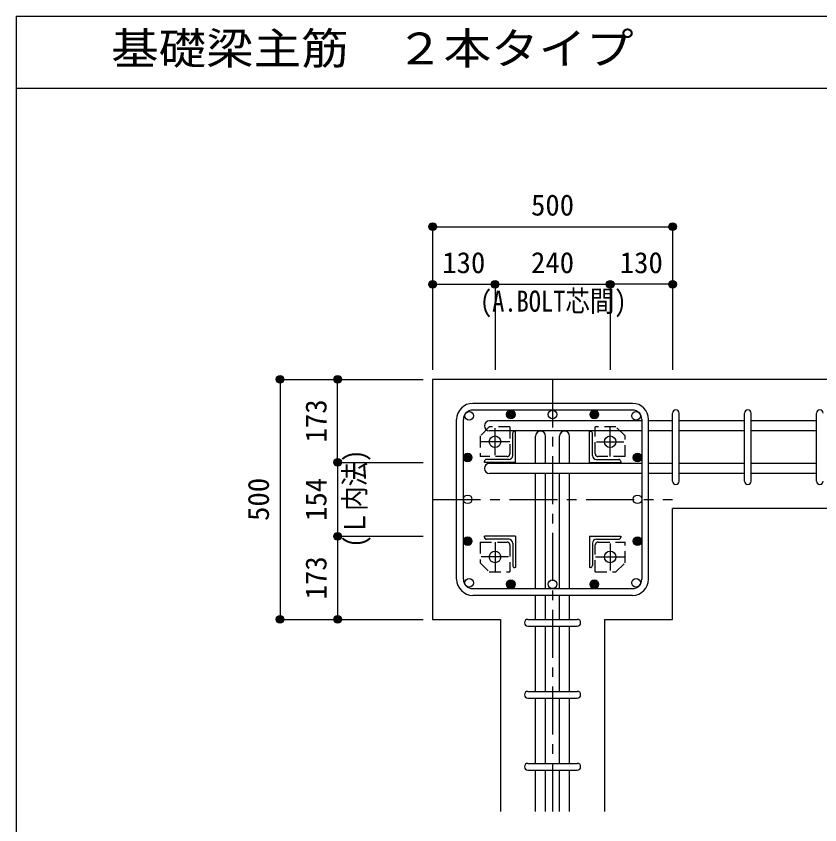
# Model space of a CAD drawing. Units: millimetres at full size, sheet at 1:20; details may follow other scales. Extents: x -3982 to 3969, y -2797 to 2801.
# Drawn here: x -3982 to -2307, y 1116 to 2801 of the extents above; entities that cross this region are included whole.
import ezdxf
from ezdxf.enums import TextEntityAlignment as Align

# ---------------------------------------------------------------- set-up
doc = ezdxf.new("R2010")
doc.units = ezdxf.units.MM
doc.header["$LTSCALE"] = 20
doc.header["$PDMODE"] = 32
doc.header["$PDSIZE"] = 10
doc.linetypes.add('CHAIN1', pattern=[8, 5, -1, 1, -1])
doc.linetypes.add('DASHED1', pattern=[1.8, 1.2, -0.6])
for name, color, linetype in [('6-1_躯体線', 2, 'Continuous'), ('6-2_A.Bolt_', 4, 'Continuous'), ('6-3_柱型主筋', 4, 'Continuous'), ('6-4_フープ', 7, 'Continuous'), ('6-5_梁主筋', 7, 'Continuous'), ('6-6_S.T.P.', 7, 'Continuous'), ('6-7_文字', 7, 'Continuous'), ('6-9_プレート', 4, 'DASHED1'), ('6-D_寸法', 4, 'Continuous'), ('F-0_枠', 6, 'Continuous')]:
    doc.layers.add(name, color=color, linetype=linetype)
doc.styles.add('ＭＳ ゴシック', font='')
doc.styles.get('ＭＳ ゴシック').set_extended_font_data('MS Gothic')

msp = doc.modelspace()

# ---------------------------------------------------------------- linework, layer by layer
at = {"layer": '6-1_躯体線'}
for p, q in [((-2213.87, 2044.12), (-3113.87, 2044.12)), ((-3113.87, 2044.12), (-3113.87, 1544.12)), ((-2213.87, 1775.12), (-2613.87, 1775.12)), ((-2613.87, 1544.12), (-2613.87, 1775.12)), ((-3113.87, 1544.12), (-2972.37, 1544.12)), ((-2972.37, 1544.12), (-2972.37, 1144.12)), ((-2755.37, 1544.12), (-2755.37, 1144.12)), ((-2755.37, 1544.12), (-2613.87, 1544.12))]:
    msp.add_line(p, q, dxfattribs=at)
at = {"layer": '6-2_A.Bolt_', "linetype": 'CHAIN1'}
for p, q in [((-2983.87, 1885.9), (-2983.87, 1942.68)), ((-2743.87, 1883.29), (-2743.87, 1944.12)), ((-2953.04, 1914.12), (-3013.87, 1914.12)), ((-2772.09, 1914.12), (-2715.31, 1914.12)), ((-2983.87, 1704.96), (-2983.87, 1644.12)), ((-2743.87, 1702.34), (-2743.87, 1645.57)), ((-2955.65, 1674.12), (-3012.42, 1674.12)), ((-2774.7, 1674.12), (-2713.87, 1674.12))]:
    msp.add_line(p, q, dxfattribs=at)
at = {"layer": '6-2_A.Bolt_'}
for p, q in [((-2946.87, 1885.62), (-2946.87, 1932.12)), ((-2942.87, 1936.12), (-2940.87, 1936.12)), ((-2940.87, 1871.12), (-2940.87, 1936.12)), ((-2786.87, 1936.12), (-2784.87, 1936.12)), ((-2786.87, 1871.12), (-2786.87, 1936.12)), ((-2780.87, 1885.62), (-2780.87, 1932.12)), ((-3005.87, 1871.12), (-3005.87, 1873.12)), ((-2940.87, 1871.12), (-3005.87, 1871.12)), ((-2955.37, 1877.12), (-3001.87, 1877.12)), ((-2786.87, 1871.12), (-2721.87, 1871.12)), ((-2772.37, 1877.12), (-2725.87, 1877.12)), ((-2721.87, 1873.12), (-2721.87, 1871.12)), ((-3005.87, 1715.12), (-3005.87, 1717.12)), ((-2940.87, 1717.12), (-3005.87, 1717.12)), ((-2955.37, 1711.12), (-3001.87, 1711.12)), ((-2946.87, 1702.62), (-2946.87, 1656.12)), ((-2940.87, 1717.12), (-2940.87, 1652.12)), ((-2786.87, 1717.12), (-2721.87, 1717.12)), ((-2786.87, 1717.12), (-2786.87, 1652.12)), ((-2780.87, 1702.62), (-2780.87, 1656.12)), ((-2772.37, 1711.12), (-2725.87, 1711.12)), ((-2721.87, 1717.12), (-2721.87, 1715.12)), ((-2940.87, 1652.12), (-2942.87, 1652.12)), ((-2784.87, 1652.12), (-2786.87, 1652.12))]:
    msp.add_line(p, q, dxfattribs=at)
at = {"layer": '6-2_A.Bolt_', "color": 3}
for centre in [(-2983.87, 1914.12), (-2743.87, 1914.12), (-2983.87, 1674.12), (-2743.87, 1674.12)]:
    msp.add_circle(centre, 12, dxfattribs=at)
at = {"layer": '6-2_A.Bolt_'}
for centre, radius, start, end in [((-2942.87, 1932.12), 4, 90, 180), ((-2784.87, 1932.12), 4, 0, 90), ((-3001.87, 1873.12), 4, 90, 180), ((-2955.37, 1885.62), 8.5, 270, 0), ((-2772.37, 1885.62), 8.5, 180, 270), ((-2725.87, 1873.12), 4, 0, 90), ((-3001.87, 1715.12), 4, 180, 270), ((-2955.37, 1702.62), 8.5, 0, 90), ((-2772.37, 1702.62), 8.5, 90, 180), ((-2725.87, 1715.12), 4, 270, 0), ((-2942.87, 1656.12), 4, 180, 270), ((-2784.87, 1656.12), 4, 270, 0)]:
    msp.add_arc(centre, radius, start, end, dxfattribs=at)
at = {"layer": '6-3_柱型主筋', "color": 3}
for centre in [(-3037.79, 1968.05), (-2950.83, 1971.12), (-2863.87, 1971.12), (-2776.9, 1971.12), (-2776.9, 1971.12), (-2689.94, 1968.05), (-3040.87, 1881.09), (-2686.87, 1881.09), (-3040.87, 1794.12), (-2686.87, 1794.12), (-3040.87, 1707.16), (-2686.87, 1707.16), (-3037.79, 1620.2), (-2950.83, 1617.12), (-2863.87, 1617.12), (-2776.9, 1617.12), (-2776.9, 1617.12), (-2689.94, 1620.2)]:
    msp.add_circle(centre, 9, dxfattribs=at)
at = {"layer": '6-3_柱型主筋'}
for centre, radius in [((-2950.83, 1971.12), 9), ((-2950.83, 1971.12), 8.1), ((-2950.83, 1971.12), 7.2), ((-2950.83, 1971.12), 6.3), ((-2950.83, 1971.12), 5.4), ((-2950.83, 1971.12), 4.5), ((-2950.83, 1971.12), 3.6), ((-2950.83, 1971.12), 2.7), ((-2950.83, 1971.12), 1.8), ((-2950.83, 1971.12), 0.9), ((-2776.9, 1971.12), 9), ((-2776.9, 1971.12), 8.1), ((-2776.9, 1971.12), 7.2), ((-2776.9, 1971.12), 6.3), ((-2776.9, 1971.12), 5.4), ((-2776.9, 1971.12), 4.5), ((-2776.9, 1971.12), 3.6), ((-2776.9, 1971.12), 2.7), ((-2776.9, 1971.12), 1.8), ((-2776.9, 1971.12), 0.9), ((-3040.87, 1881.09), 9), ((-3040.87, 1881.09), 8.1), ((-3040.87, 1881.09), 7.2), ((-3040.87, 1881.09), 6.3), ((-2686.87, 1881.09), 9), ((-2686.87, 1881.09), 8.1), ((-2686.87, 1881.09), 7.2), ((-2686.87, 1881.09), 6.3), ((-3040.87, 1881.09), 5.4), ((-3040.87, 1881.09), 4.5), ((-3040.87, 1881.09), 3.6), ((-3040.87, 1881.09), 2.7), ((-3040.87, 1881.09), 1.8), ((-3040.87, 1881.09), 0.9), ((-2686.87, 1881.09), 5.4), ((-2686.87, 1881.09), 4.5), ((-2686.87, 1881.09), 3.6), ((-2686.87, 1881.09), 2.7), ((-2686.87, 1881.09), 1.8), ((-2686.87, 1881.09), 0.9), ((-3040.87, 1707.16), 9), ((-3040.87, 1707.16), 8.1), ((-3040.87, 1707.16), 7.2), ((-3040.87, 1707.16), 6.3), ((-3040.87, 1707.16), 5.4), ((-3040.87, 1707.16), 4.5), ((-3040.87, 1707.16), 3.6), ((-3040.87, 1707.16), 2.7), ((-3040.87, 1707.16), 1.8), ((-3040.87, 1707.16), 0.9), ((-2686.87, 1707.16), 9), ((-2686.87, 1707.16), 8.1), ((-2686.87, 1707.16), 7.2), ((-2686.87, 1707.16), 6.3), ((-2686.87, 1707.16), 5.4), ((-2686.87, 1707.16), 4.5), ((-2686.87, 1707.16), 3.6), ((-2686.87, 1707.16), 2.7), ((-2686.87, 1707.16), 1.8), ((-2686.87, 1707.16), 0.9), ((-2950.83, 1617.12), 9), ((-2950.83, 1617.12), 8.1), ((-2950.83, 1617.12), 7.2), ((-2950.83, 1617.12), 6.3), ((-2950.83, 1617.12), 5.4), ((-2950.83, 1617.12), 4.5), ((-2950.83, 1617.12), 3.6), ((-2950.83, 1617.12), 2.7), ((-2950.83, 1617.12), 1.8), ((-2950.83, 1617.12), 0.9), ((-2776.9, 1617.12), 9), ((-2776.9, 1617.12), 8.1), ((-2776.9, 1617.12), 7.2), ((-2776.9, 1617.12), 6.3), ((-2776.9, 1617.12), 5.4), ((-2776.9, 1617.12), 4.5), ((-2776.9, 1617.12), 3.6), ((-2776.9, 1617.12), 2.7), ((-2776.9, 1617.12), 1.8), ((-2776.9, 1617.12), 0.9)]:
    msp.add_circle(centre, radius, dxfattribs=at)
at = {"layer": '6-4_フープ'}
for p, q in [((-2697.37, 1994.12), (-3030.37, 1994.12)), ((-2697.37, 1980.12), (-3030.37, 1980.12)), ((-3063.87, 1627.62), (-3063.87, 1960.62)), ((-3049.87, 1627.62), (-3049.87, 1960.62)), ((-2677.87, 1960.62), (-2677.87, 1627.62)), ((-2663.87, 1627.62), (-2663.87, 1960.62)), ((-3030.37, 1608.12), (-2697.37, 1608.12)), ((-2697.37, 1594.12), (-3030.37, 1594.12))]:
    msp.add_line(p, q, dxfattribs=at)
for centre, radius, start, end in [((-3030.37, 1960.62), 33.5, 90, 180), ((-2697.37, 1960.62), 33.5, 0, 90), ((-3030.37, 1960.62), 19.5, 90, 180), ((-2697.37, 1960.62), 19.5, 0, 90), ((-3030.37, 1627.62), 33.5, 180, 270), ((-3030.37, 1627.62), 19.5, 180, 270), ((-2697.37, 1627.62), 33.5, 270, 0), ((-2697.37, 1627.62), 19.5, 270, 0)]:
    msp.add_arc(centre, radius, start, end, dxfattribs=at)
at = {"layer": '6-5_梁主筋'}
for p, q in [((-2677.87, 1957.62), (-2995.37, 1957.62)), ((-2613.87, 1957.62), (-2663.87, 1957.62)), ((-2463.87, 1957.62), (-2599.87, 1957.62)), ((-2313.87, 1957.62), (-2449.87, 1957.62)), ((-2677.87, 1936.62), (-2995.37, 1936.62)), ((-2899.37, 1869.12), (-2899.37, 1925.62)), ((-2878.37, 1869.12), (-2878.37, 1925.62)), ((-2849.37, 1869.12), (-2849.37, 1925.62)), ((-2828.37, 1869.12), (-2828.37, 1925.62)), ((-2613.87, 1936.62), (-2663.87, 1936.62)), ((-2463.87, 1936.62), (-2599.87, 1936.62)), ((-2313.87, 1936.62), (-2449.87, 1936.62)), ((-2677.87, 1869.12), (-2995.37, 1869.12)), ((-2613.87, 1869.12), (-2663.87, 1869.12)), ((-2463.87, 1869.12), (-2599.87, 1869.12)), ((-2313.87, 1869.12), (-2449.87, 1869.12)), ((-2677.87, 1848.12), (-2995.37, 1848.12)), ((-2899.37, 1608.12), (-2899.37, 1848.12)), ((-2878.37, 1608.12), (-2878.37, 1848.12)), ((-2849.37, 1608.12), (-2849.37, 1848.12)), ((-2828.37, 1608.12), (-2828.37, 1848.12)), ((-2613.87, 1848.12), (-2663.87, 1848.12)), ((-2463.87, 1848.12), (-2599.87, 1848.12)), ((-2313.87, 1848.12), (-2449.87, 1848.12)), ((-2899.37, 1544.12), (-2899.37, 1594.12)), ((-2878.37, 1544.12), (-2878.37, 1594.12)), ((-2849.37, 1544.12), (-2849.37, 1594.12)), ((-2828.37, 1544.12), (-2828.37, 1594.12)), ((-2899.37, 1394.12), (-2899.37, 1530.12)), ((-2878.37, 1394.12), (-2878.37, 1530.12)), ((-2849.37, 1394.12), (-2849.37, 1530.12)), ((-2828.37, 1394.12), (-2828.37, 1530.12)), ((-2899.37, 1244.12), (-2899.37, 1380.12)), ((-2878.37, 1244.12), (-2878.37, 1380.12)), ((-2849.37, 1244.12), (-2849.37, 1380.12)), ((-2828.37, 1244.12), (-2828.37, 1380.12)), ((-2899.37, 1144.12), (-2899.37, 1230.12)), ((-2878.37, 1144.12), (-2878.37, 1230.12)), ((-2849.37, 1144.12), (-2849.37, 1230.12)), ((-2828.37, 1144.12), (-2828.37, 1230.12))]:
    msp.add_line(p, q, dxfattribs=at)
for centre, start, end in [((-2995.37, 1947.12), 90, 270), ((-2888.87, 1925.62), 0, 180), ((-2838.87, 1925.62), 0, 180), ((-2995.37, 1858.62), 90, 270)]:
    msp.add_arc(centre, 10.5, start, end, dxfattribs=at)
at = {"layer": '6-6_S.T.P.'}
for p, q in [((-2613.87, 1832.12), (-2613.87, 1973.24)), ((-2599.87, 1832.12), (-2599.87, 1973.24)), ((-2463.87, 1832.12), (-2463.87, 1973.24)), ((-2449.87, 1832.12), (-2449.87, 1973.24)), ((-2313.87, 1832.12), (-2313.87, 1973.24)), ((-2915.37, 1544.12), (-2812.37, 1544.12)), ((-2915.37, 1530.12), (-2812.37, 1530.12)), ((-2915.37, 1394.12), (-2812.37, 1394.12)), ((-2915.37, 1380.12), (-2812.37, 1380.12)), ((-2915.37, 1244.12), (-2812.37, 1244.12)), ((-2915.37, 1230.12), (-2812.37, 1230.12))]:
    msp.add_line(p, q, dxfattribs=at)
for centre, start, end in [((-2606.87, 1973.62), 0, 180), ((-2606.87, 1973.62), 0, 180), ((-2606.87, 1973.62), 0, 180), ((-2606.87, 1973.62), 0, 180), ((-2456.87, 1973.62), 0, 180), ((-2306.87, 1973.62), 0, 180), ((-2606.87, 1832.12), 180, 0), ((-2606.87, 1832.12), 180, 0), ((-2606.87, 1832.12), 180, 0), ((-2606.87, 1832.12), 180, 0), ((-2456.87, 1832.12), 180, 0), ((-2306.87, 1832.12), 180, 0), ((-2915.37, 1537.12), 90, 270), ((-2915.37, 1537.12), 90, 270), ((-2915.37, 1537.12), 90, 270), ((-2915.37, 1537.12), 90, 270), ((-2812.37, 1537.12), 270, 90), ((-2812.37, 1537.12), 270, 90), ((-2812.37, 1537.12), 270, 90), ((-2812.37, 1537.12), 270, 90), ((-2915.37, 1387.12), 90, 270), ((-2812.37, 1387.12), 270, 90), ((-2915.37, 1237.12), 90, 270), ((-2812.37, 1237.12), 270, 90)]:
    msp.add_arc(centre, 7, start, end, dxfattribs=at)
at = {"layer": '6-9_プレート'}
for p, q in [((-2952.87, 1945.12), (-2995.87, 1945.12)), ((-2952.87, 1945.12), (-2952.87, 1889.12)), ((-2774.87, 1889.12), (-2774.87, 1945.12)), ((-2712.87, 1883.12), (-2712.87, 1926.12)), ((-2958.87, 1883.12), (-3014.87, 1883.12)), ((-2712.87, 1883.12), (-2768.87, 1883.12)), ((-3014.87, 1705.12), (-3014.87, 1662.12)), ((-3014.87, 1705.12), (-2958.87, 1705.12)), ((-2768.87, 1705.12), (-2712.87, 1705.12)), ((-2952.87, 1699.12), (-2952.87, 1643.12)), ((-2774.87, 1643.12), (-2774.87, 1699.12)), ((-2774.87, 1643.12), (-2731.87, 1643.12))]:
    msp.add_line(p, q, dxfattribs=at)
for points in [[(-2995.87, 1945.12), (-3014.87, 1926.12), (-3014.87, 1883.12)], [(-2712.87, 1926.12), (-2731.87, 1945.12), (-2774.87, 1945.12)], [(-2731.87, 1643.12), (-2712.87, 1662.12), (-2712.87, 1705.12)], [(-3014.87, 1662.12), (-2995.87, 1643.12), (-2952.87, 1643.12)]]:
    msp.add_lwpolyline(points, dxfattribs=at)
for centre, start, end in [((-2958.87, 1889.12), 270, 0), ((-2768.87, 1889.12), 180, 270), ((-2958.87, 1699.12), 0, 90), ((-2768.87, 1699.12), 90, 180)]:
    msp.add_arc(centre, 6, start, end, dxfattribs=at)
at = {"layer": '6-D_寸法'}
for p, q in [((-3113.87, 2362.15), (-2613.87, 2362.15)), ((-3113.87, 2362.15), (-3113.87, 2242.15)), ((-2613.87, 2362.15), (-2613.87, 2242.15)), ((-3113.87, 2242.15), (-2983.87, 2242.15)), ((-3113.87, 2242.15), (-3113.87, 2064.12)), ((-2983.87, 2242.15), (-2983.87, 2064.12)), ((-2983.87, 2242.15), (-2743.87, 2242.15)), ((-2743.87, 2242.15), (-2743.87, 2064.12)), ((-2613.87, 2242.15), (-2743.87, 2242.15)), ((-2743.87, 2242.15), (-2743.87, 2064.12)), ((-2613.87, 2242.15), (-2613.87, 2064.12)), ((-3431.89, 2044.12), (-3431.89, 1544.12)), ((-3431.89, 2044.12), (-3311.89, 2044.12)), ((-3311.89, 2044.12), (-3133.87, 2044.12)), ((-3311.89, 1871.12), (-3311.89, 2044.12)), ((-3311.89, 2044.12), (-3133.87, 2044.12)), ((-3311.89, 1871.12), (-3133.87, 1871.12)), ((-3311.89, 1871.12), (-3311.89, 1717.12)), ((-3311.89, 1717.12), (-3133.87, 1717.12)), ((-3311.89, 1717.12), (-3311.89, 1544.12)), ((-3431.89, 1544.12), (-3311.89, 1544.12)), ((-3311.89, 1544.12), (-3133.87, 1544.12))]:
    msp.add_line(p, q, dxfattribs=at)
at = {"layer": '6-D_寸法', "linetype": 'CHAIN1'}
for p, q in [((-2863.87, 2044.12), (-2863.87, 1144.12)), ((-3113.87, 1794.12), (-2613.87, 1794.12))]:
    msp.add_line(p, q, dxfattribs=at)
at = {"layer": '6-D_寸法'}
msp.add_lwpolyline([(-3431.89, 2044.12), (-3311.89, 2044.12), (-3133.87, 2044.12)], dxfattribs=at)
for centre, radius in [((-3113.87, 2362.15), 8), ((-3113.87, 2362.15), 7.2), ((-3113.87, 2362.15), 6.4), ((-3113.87, 2362.15), 5.6), ((-3113.87, 2362.15), 4.8), ((-3113.87, 2362.15), 4), ((-3113.87, 2362.15), 3.2), ((-3113.87, 2362.15), 2.4), ((-3113.87, 2362.15), 1.6), ((-3113.87, 2362.15), 0.8), ((-2613.87, 2362.15), 8), ((-2613.87, 2362.15), 7.2), ((-2613.87, 2362.15), 6.4), ((-2613.87, 2362.15), 5.6), ((-2613.87, 2362.15), 4.8), ((-2613.87, 2362.15), 4), ((-2613.87, 2362.15), 3.2), ((-2613.87, 2362.15), 2.4), ((-2613.87, 2362.15), 1.6), ((-2613.87, 2362.15), 0.8), ((-3113.87, 2242.15), 8), ((-3113.87, 2242.15), 7.2), ((-3113.87, 2242.15), 6.4), ((-3113.87, 2242.15), 5.6), ((-3113.87, 2242.15), 4.8), ((-3113.87, 2242.15), 4), ((-3113.87, 2242.15), 3.2), ((-3113.87, 2242.15), 2.4), ((-3113.87, 2242.15), 1.6), ((-3113.87, 2242.15), 0.8), ((-2983.87, 2242.15), 8), ((-2983.87, 2242.15), 7.2), ((-2983.87, 2242.15), 6.4), ((-2983.87, 2242.15), 5.6), ((-2983.87, 2242.15), 4.8), ((-2983.87, 2242.15), 4), ((-2983.87, 2242.15), 3.2), ((-2983.87, 2242.15), 2.4), ((-2983.87, 2242.15), 1.6), ((-2983.87, 2242.15), 0.8), ((-2743.87, 2242.15), 8), ((-2743.87, 2242.15), 7.2), ((-2743.87, 2242.15), 6.4), ((-2743.87, 2242.15), 5.6), ((-2743.87, 2242.15), 4.8), ((-2743.87, 2242.15), 4), ((-2743.87, 2242.15), 3.2), ((-2743.87, 2242.15), 2.4), ((-2743.87, 2242.15), 1.6), ((-2743.87, 2242.15), 0.8), ((-2613.87, 2242.15), 8), ((-2613.87, 2242.15), 7.2), ((-2613.87, 2242.15), 6.4), ((-2613.87, 2242.15), 5.6), ((-2613.87, 2242.15), 4.8), ((-2613.87, 2242.15), 4), ((-2613.87, 2242.15), 3.2), ((-2613.87, 2242.15), 2.4), ((-2613.87, 2242.15), 1.6), ((-2613.87, 2242.15), 0.8), ((-3431.89, 2044.12), 8), ((-3431.89, 2044.12), 7.2), ((-3431.89, 2044.12), 6.4), ((-3431.89, 2044.12), 5.6), ((-3431.89, 2044.12), 4.8), ((-3431.89, 2044.12), 4), ((-3431.89, 2044.12), 3.2), ((-3431.89, 2044.12), 2.4), ((-3431.89, 2044.12), 1.6), ((-3431.89, 2044.12), 0.8), ((-3311.89, 2044.12), 8), ((-3311.89, 2044.12), 7.2), ((-3311.89, 2044.12), 6.4), ((-3311.89, 2044.12), 5.6), ((-3311.89, 2044.12), 4.8), ((-3311.89, 2044.12), 4), ((-3311.89, 2044.12), 3.2), ((-3311.89, 2044.12), 2.4), ((-3311.89, 2044.12), 1.6), ((-3311.89, 2044.12), 0.8), ((-3311.89, 1871.12), 8), ((-3311.89, 1871.12), 7.2), ((-3311.89, 1871.12), 6.4), ((-3311.89, 1871.12), 5.6), ((-3311.89, 1871.12), 4.8), ((-3311.89, 1871.12), 4), ((-3311.89, 1871.12), 3.2), ((-3311.89, 1871.12), 2.4), ((-3311.89, 1871.12), 1.6), ((-3311.89, 1871.12), 0.8), ((-3311.89, 1717.12), 8), ((-3311.89, 1717.12), 7.2), ((-3311.89, 1717.12), 6.4), ((-3311.89, 1717.12), 5.6), ((-3311.89, 1717.12), 4.8), ((-3311.89, 1717.12), 4), ((-3311.89, 1717.12), 3.2), ((-3311.89, 1717.12), 2.4), ((-3311.89, 1717.12), 1.6), ((-3311.89, 1717.12), 0.8), ((-3431.89, 1544.12), 8), ((-3431.89, 1544.12), 7.2), ((-3431.89, 1544.12), 6.4), ((-3311.89, 1544.12), 8), ((-3311.89, 1544.12), 7.2), ((-3311.89, 1544.12), 6.4), ((-3431.89, 1544.12), 5.6), ((-3431.89, 1544.12), 4.8), ((-3431.89, 1544.12), 4), ((-3431.89, 1544.12), 3.2), ((-3431.89, 1544.12), 2.4), ((-3431.89, 1544.12), 1.6), ((-3431.89, 1544.12), 0.8), ((-3311.89, 1544.12), 5.6), ((-3311.89, 1544.12), 4.8), ((-3311.89, 1544.12), 4), ((-3311.89, 1544.12), 3.2), ((-3311.89, 1544.12), 2.4), ((-3311.89, 1544.12), 1.6), ((-3311.89, 1544.12), 0.8)]:
    msp.add_circle(centre, radius, dxfattribs=at)
at = {"layer": '6-D_寸法', "color": 7}
for p in [(-3113.87, 2362.15), (-2613.87, 2362.15), (-3113.87, 2242.15), (-2983.87, 2242.15), (-2743.87, 2242.15), (-2613.87, 2242.15), (-3431.89, 2044.12), (-3311.89, 2044.12), (-3311.89, 1871.12), (-3311.89, 1717.12), (-3431.89, 1544.12), (-3311.89, 1544.12)]:
    msp.add_point(p, dxfattribs=at)
at = {"layer": 'F-0_枠'}
for q in [(3969.4, 2800.77), (-3981.92, -2796.83)]:
    msp.add_line((-3981.92, 2800.77), q, dxfattribs=at)
at = {"layer": 'F-0_枠', "color": 2}
msp.add_line((-3981.92, 2650.77), (2482.4, 2650.77), dxfattribs=at)

# ---------------------------------------------------------------- texts
at = {"layer": '6-7_文字', "color": 2, "style": 'ＭＳ ゴシック', "width": 1.1}
msp.add_text('\u3000\u3000基礎梁主筋\u3000２本タイプ', height=65.98, dxfattribs=at).set_placement((-3981.92, 2680.77), align=Align.BOTTOM_LEFT)
at = {"layer": '6-7_文字', "color": 4, "style": 'ＭＳ ゴシック', "width": 0.85}
msp.add_text('(A.BOLT芯間)', height=43.99, dxfattribs=at).set_placement((-3015.24, 2171.87), align=Align.BOTTOM_LEFT)
msp.add_text('(Ｌ内法)', height=43.99, rotation=90, dxfattribs=at).set_placement((-3241.26, 1693.64), align=Align.BOTTOM_LEFT)
at = {"layer": '6-D_寸法', "style": 'ＭＳ ゴシック'}
for s, p in [('500', (-2908.87, 2372.15)), ('130', (-3093.87, 2252.15)), ('240', (-2908.87, 2252.15)), ('130', (-2723.87, 2252.15))]:
    msp.add_text(s, height=43.99, dxfattribs=at).set_placement(p, align=Align.BOTTOM_LEFT)
for s, p in [('173', (-3321.89, 1912.62)), ('154', (-3321.89, 1749.12)), ('500', (-3441.89, 1749.12)), ('173', (-3321.89, 1585.62))]:
    msp.add_text(s, height=43.99, rotation=90, dxfattribs=at).set_placement(p, align=Align.BOTTOM_LEFT)

doc.saveas('drawing.dxf')
